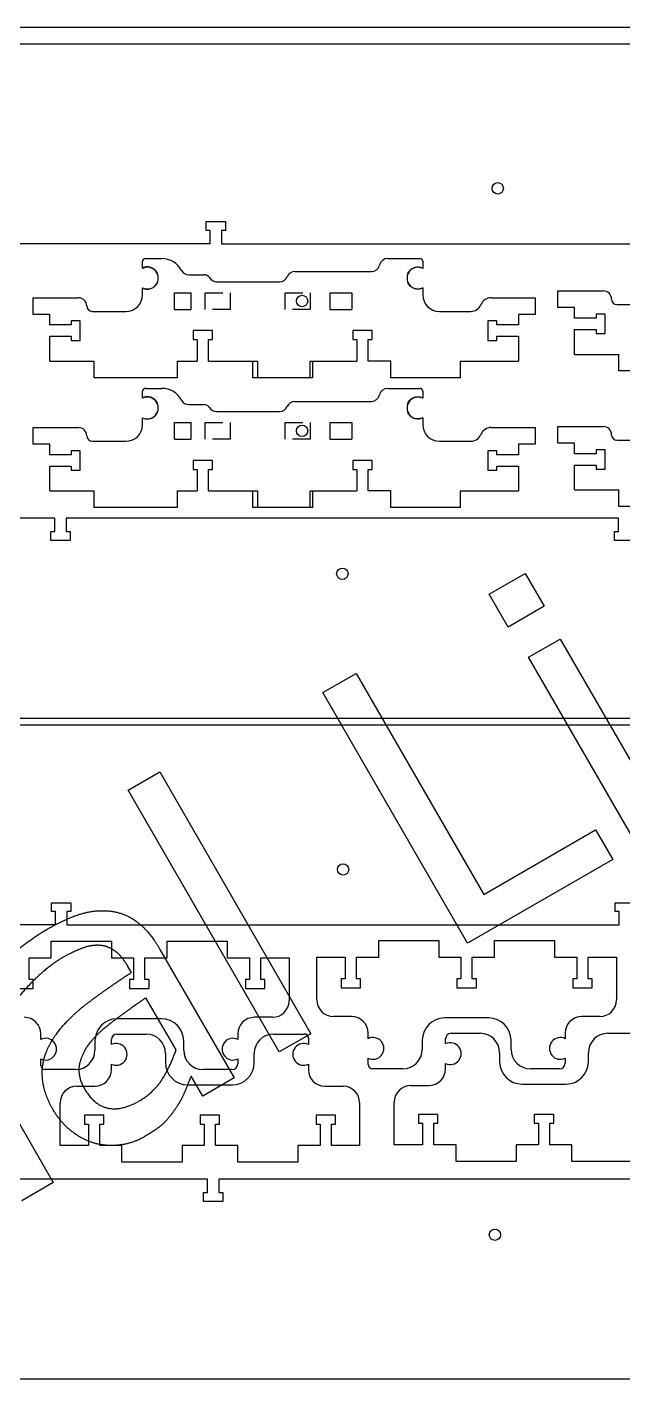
# Model space of a CAD drawing. Header units: millimetres. Extents: x -1447 to 1338, y -755 to 956.
# Drawn here: x 759.2 to 974.1, y 468.6 to 955.9 of the extents above; entities that cross this region are included whole.
import ezdxf

# ---------------------------------------------------------------- set-up
doc = ezdxf.new("R2010")
doc.units = ezdxf.units.MM
doc.linetypes.add('HIDDEN', pattern=[9.525, 6.35, -3.175])
doc.layers.get('0').update_dxf_attribs({"lineweight": 70})
doc.layers.add('Hidden', color=7, linetype='HIDDEN', lineweight=70)

msp = doc.modelspace()

# ---------------------------------------------------------------- linework, layer by layer
at = {"color": 7, "lineweight": -3}
for p, q in [((52, 955.92), (1332, 955.92)), ((1303.16, 949.77), (554.75, 949.77)), ((823.86, 882.57), (823.86, 885.77)), ((823.86, 885.77), (830.86, 885.77)), ((825.31, 882.57), (823.86, 882.57)), ((825.31, 877.77), (825.31, 882.57)), ((830.86, 882.57), (829.41, 882.57)), ((829.41, 882.57), (829.41, 877.77)), ((830.86, 885.77), (830.86, 882.57)), ((825.31, 877.77), (626.21, 877.77)), ((829.41, 877.77), (1028.51, 877.77)), ((801.92, 872.48), (807.87, 872.48)), ((889.29, 872.48), (900.92, 872.48)), ((800.92, 868.93), (800.92, 871.48)), ((855.83, 867.75), (883.42, 867.75)), ((901.92, 871.48), (901.92, 869.03)), ((901.92, 869.03), (901.92, 868.93)), ((817.61, 866.61), (823.25, 866.61)), ((827.58, 864.11), (850.32, 864.11)), ((761.42, 858.35), (777.77, 858.35)), ((761.42, 852.35), (761.42, 858.35)), ((800.92, 859.41), (800.92, 861.89)), ((812.42, 860.11), (818.42, 860.11)), ((812.42, 854.11), (812.42, 860.11)), ((818.42, 854.11), (818.42, 860.11)), ((868.42, 860.11), (876.42, 860.11)), ((868.42, 860.11), (868.42, 854.11)), ((876.42, 860.11), (876.42, 854.11)), ((901.92, 861.89), (901.92, 861.85)), ((901.92, 861.85), (901.92, 859.41)), ((926.61, 858.35), (942.42, 858.35)), ((942.42, 858.35), (942.42, 852.35)), ((950.65, 860.8), (967, 860.8)), ((950.65, 854.8), (950.65, 860.8)), ((782.77, 853.41), (794.92, 853.41)), ((812.42, 854.11), (818.42, 854.11)), ((868.42, 854.11), (876.42, 854.11)), ((907.92, 853.41), (919.22, 853.41)), ((956.65, 854.8), (950.65, 854.8)), ((956.65, 850.98), (956.65, 854.8)), ((972, 855.86), (984.15, 855.86)), ((767.42, 852.35), (761.42, 852.35)), ((767.42, 848.53), (767.42, 852.35)), ((775.22, 848.53), (767.42, 848.53)), ((775.22, 849.98), (775.22, 848.53)), ((778.42, 849.98), (775.22, 849.98)), ((778.42, 842.98), (778.42, 849.98)), ((925.42, 849.98), (925.42, 842.98)), ((928.62, 849.98), (925.42, 849.98)), ((928.62, 848.53), (928.62, 849.98)), ((936.42, 848.53), (928.62, 848.53)), ((936.42, 852.35), (936.42, 848.53)), ((942.42, 852.35), (936.42, 852.35)), ((964.45, 850.98), (956.65, 850.98)), ((964.45, 852.43), (964.45, 850.98)), ((967.65, 852.43), (964.45, 852.43)), ((967.65, 845.43), (967.65, 852.43)), ((767.42, 844.43), (775.22, 844.43)), ((767.42, 835.48), (767.42, 844.43)), ((775.22, 844.43), (775.22, 842.98)), ((819.15, 846.48), (819.15, 843.28)), ((826.15, 846.48), (819.15, 846.48)), ((819.15, 843.28), (820.6, 843.28)), ((820.6, 843.28), (820.6, 835.48)), ((824.7, 843.28), (826.15, 843.28)), ((824.7, 835.48), (824.7, 843.28)), ((826.15, 843.28), (826.15, 846.48)), ((876.69, 846.48), (876.69, 843.28)), ((883.69, 846.48), (876.69, 846.48)), ((876.69, 843.28), (878.14, 843.28)), ((878.14, 843.28), (878.14, 835.48)), ((882.24, 843.28), (883.69, 843.28)), ((882.24, 835.48), (882.24, 843.28)), ((883.69, 843.28), (883.69, 846.48)), ((928.62, 844.43), (936.42, 844.43)), ((928.62, 842.98), (928.62, 844.43)), ((936.42, 844.43), (936.42, 835.48)), ((956.65, 846.88), (964.45, 846.88)), ((956.65, 837.93), (956.65, 846.88)), ((964.45, 846.88), (964.45, 845.43)), ((964.45, 845.43), (967.65, 845.43)), ((775.22, 842.98), (778.42, 842.98)), ((925.42, 842.98), (928.62, 842.98)), ((767.42, 835.48), (772.39, 835.48)), ((772.39, 835.48), (782.39, 835.48)), ((782.39, 835.48), (783.42, 835.48)), ((783.42, 829.48), (783.42, 835.48)), ((813.42, 835.48), (813.42, 829.48)), ((813.42, 835.48), (820.6, 835.48)), ((824.7, 835.48), (840.7, 835.48)), ((840.7, 829.48), (840.7, 835.48)), ((862.14, 835.48), (862.14, 829.48)), ((862.14, 835.48), (878.14, 835.48)), ((890.42, 835.48), (882.24, 835.48)), ((890.42, 829.48), (890.42, 835.48)), ((915.42, 835.48), (921.39, 835.48)), ((915.42, 835.48), (915.42, 829.48)), ((921.39, 835.48), (936.39, 835.48)), ((936.39, 835.48), (936.42, 835.48)), ((956.65, 837.93), (961.62, 837.93)), ((961.62, 837.93), (971.62, 837.93)), ((971.62, 837.93), (972.65, 837.93)), ((972.65, 831.93), (972.65, 837.93)), ((813.42, 829.48), (783.42, 829.48)), ((842.39, 829.48), (840.7, 829.48)), ((861.39, 829.48), (842.39, 829.48)), ((862.14, 829.48), (861.39, 829.48)), ((915.42, 829.48), (890.42, 829.48)), ((1002.65, 831.93), (972.65, 831.93)), ((800.92, 822.13), (800.92, 824.68)), ((801.92, 825.68), (807.87, 825.68)), ((889.29, 825.68), (900.92, 825.68)), ((901.92, 824.68), (901.92, 822.23)), ((817.61, 819.81), (823.25, 819.81)), ((855.83, 820.95), (883.42, 820.95)), ((901.92, 822.23), (901.92, 822.13)), ((800.92, 812.61), (800.92, 815.09)), ((827.58, 817.31), (850.32, 817.31)), ((901.92, 815.09), (901.92, 815.05)), ((901.92, 815.05), (901.92, 812.61)), ((761.42, 811.55), (777.77, 811.55)), ((761.42, 805.55), (761.42, 811.55)), ((812.42, 813.31), (818.42, 813.31)), ((812.42, 807.31), (812.42, 813.31)), ((818.42, 807.31), (818.42, 813.31)), ((868.42, 813.31), (876.42, 813.31)), ((868.42, 813.31), (868.42, 807.31)), ((876.42, 813.31), (876.42, 807.31)), ((926.61, 811.55), (942.42, 811.55)), ((942.42, 811.55), (942.42, 805.55)), ((950.65, 811.92), (967, 811.92)), ((950.65, 805.92), (950.65, 811.92)), ((767.42, 805.55), (761.42, 805.55)), ((767.42, 801.73), (767.42, 805.55)), ((782.77, 806.61), (794.92, 806.61)), ((812.42, 807.31), (818.42, 807.31)), ((868.42, 807.31), (876.42, 807.31)), ((907.92, 806.61), (919.22, 806.61)), ((936.42, 805.55), (936.42, 801.73)), ((942.42, 805.55), (936.42, 805.55)), ((956.65, 805.92), (950.65, 805.92)), ((956.65, 802.1), (956.65, 805.92)), ((972, 806.98), (984.15, 806.98)), ((775.22, 801.73), (767.42, 801.73)), ((775.22, 803.18), (775.22, 801.73)), ((778.42, 803.18), (775.22, 803.18)), ((778.42, 796.18), (778.42, 803.18)), ((819.15, 799.68), (819.15, 796.48)), ((826.15, 799.68), (819.15, 799.68)), ((826.15, 796.48), (826.15, 799.68)), ((876.69, 799.68), (876.69, 796.48)), ((883.69, 799.68), (876.69, 799.68)), ((883.69, 796.48), (883.69, 799.68)), ((925.42, 803.18), (925.42, 796.18)), ((928.62, 803.18), (925.42, 803.18)), ((928.62, 801.73), (928.62, 803.18)), ((936.42, 801.73), (928.62, 801.73)), ((964.45, 802.1), (956.65, 802.1)), ((964.45, 803.55), (964.45, 802.1)), ((967.65, 803.55), (964.45, 803.55)), ((967.65, 796.55), (967.65, 803.55)), ((767.42, 797.63), (775.22, 797.63)), ((767.42, 788.68), (767.42, 797.63)), ((775.22, 797.63), (775.22, 796.18)), ((775.22, 796.18), (778.42, 796.18)), ((819.15, 796.48), (820.6, 796.48)), ((820.6, 796.48), (820.6, 788.68)), ((824.7, 796.48), (826.15, 796.48)), ((824.7, 788.68), (824.7, 796.48)), ((876.69, 796.48), (878.14, 796.48)), ((878.14, 796.48), (878.14, 788.68)), ((882.24, 796.48), (883.69, 796.48)), ((882.24, 788.68), (882.24, 796.48)), ((925.42, 796.18), (928.62, 796.18)), ((928.62, 797.63), (936.42, 797.63)), ((928.62, 796.18), (928.62, 797.63)), ((936.42, 797.63), (936.42, 788.68)), ((956.65, 798), (964.45, 798)), ((956.65, 789.05), (956.65, 798)), ((964.45, 798), (964.45, 796.55)), ((964.45, 796.55), (967.65, 796.55)), ((767.42, 788.68), (772.39, 788.68)), ((772.39, 788.68), (782.39, 788.68)), ((782.39, 788.68), (783.42, 788.68)), ((783.42, 782.68), (783.42, 788.68)), ((813.42, 788.68), (813.42, 782.68)), ((813.42, 788.68), (820.6, 788.68)), ((824.7, 788.68), (840.7, 788.68)), ((840.7, 782.68), (840.7, 788.68)), ((862.14, 788.68), (862.14, 782.68)), ((862.14, 788.68), (878.14, 788.68)), ((890.42, 788.68), (882.24, 788.68)), ((890.42, 782.68), (890.42, 788.68)), ((915.42, 788.68), (921.39, 788.68)), ((915.42, 788.68), (915.42, 782.68)), ((921.39, 788.68), (936.39, 788.68)), ((936.39, 788.68), (936.42, 788.68)), ((956.65, 789.05), (961.62, 789.05)), ((961.62, 789.05), (971.62, 789.05)), ((971.62, 789.05), (972.65, 789.05)), ((972.65, 783.05), (972.65, 789.05)), ((813.42, 782.68), (783.42, 782.68)), ((842.39, 782.68), (840.7, 782.68)), ((861.39, 782.68), (842.39, 782.68)), ((862.14, 782.68), (861.39, 782.68)), ((915.42, 782.68), (890.42, 782.68)), ((1002.65, 783.05), (972.65, 783.05)), ((769.29, 778.83), (570.19, 778.83)), ((769.29, 774.03), (769.29, 778.83)), ((972.49, 778.83), (773.39, 778.83)), ((773.39, 778.83), (773.39, 774.03)), ((972.49, 774.03), (972.49, 778.83)), ((767.84, 774.03), (769.29, 774.03)), ((767.84, 770.83), (767.84, 774.03)), ((774.84, 770.83), (767.84, 770.83)), ((773.39, 774.03), (774.84, 774.03)), ((774.84, 774.03), (774.84, 770.83)), ((971.04, 770.83), (971.04, 774.03)), ((971.04, 774.03), (972.49, 774.03)), ((978.04, 770.83), (971.04, 770.83)), ((925.94, 751.44), (938.92, 758.94)), ((938.92, 758.94), (945.75, 747.11)), ((932.77, 739.61), (925.94, 751.44)), ((945.75, 747.11), (932.77, 739.61)), ((940.11, 728.72), (951.51, 735.31)), ((951.51, 735.31), (990.63, 667.55)), ((979.23, 660.96), (940.11, 728.72)), ((865.93, 715.99), (877.94, 722.92)), ((877.94, 722.92), (923.93, 643.27)), ((918.08, 625.66), (865.93, 715.99)), ((498.73, 706.83), (1247.14, 706.83)), ((1247.4, 704.26), (498.99, 704.26)), ((795.7, 680.86), (807.11, 687.45)), ((807.11, 687.45), (861.6, 593.05)), ((850.2, 586.47), (795.7, 680.86)), ((923.93, 643.27), (964.27, 666.56)), ((964.27, 666.56), (970.43, 655.89)), ((970.43, 655.89), (918.08, 625.66)), ((768.1, 637.06), (768.1, 640.26)), ((768.1, 640.26), (775.1, 640.26)), ((775.1, 640.26), (775.1, 637.06)), ((971.3, 640.26), (978.3, 640.26)), ((971.3, 637.06), (971.3, 640.26)), ((769.55, 637.06), (768.1, 637.06)), ((769.55, 632.26), (769.55, 637.06)), ((775.1, 637.06), (773.65, 637.06)), ((773.65, 637.06), (773.65, 632.26)), ((972.75, 637.06), (971.3, 637.06)), ((972.75, 632.26), (972.75, 637.06)), ((769.55, 632.26), (570.45, 632.26)), ((773.65, 632.26), (972.75, 632.26)), ((768.01, 626.37), (789.68, 626.37)), ((768.01, 620.37), (768.01, 626.37)), ((789.68, 626.37), (789.68, 620.37)), ((809.78, 626.37), (831.45, 626.37)), ((809.78, 620.37), (809.78, 626.37)), ((831.45, 626.37), (831.45, 620.37)), ((886.04, 626.63), (907.71, 626.63)), ((886.04, 620.63), (886.04, 626.63)), ((907.71, 626.63), (907.71, 620.63)), ((927.81, 626.63), (949.48, 626.63)), ((927.81, 620.63), (927.81, 626.63)), ((949.48, 626.63), (949.48, 620.63)), ((760.01, 620.37), (768.01, 620.37)), ((760.01, 612.57), (760.01, 620.37)), ((789.68, 620.37), (797.68, 620.37)), ((797.68, 620.37), (797.68, 612.57)), ((801.78, 620.37), (809.78, 620.37)), ((801.78, 612.57), (801.78, 620.37)), ((807.18, 623.43), (833.94, 577.08)), ((831.45, 620.37), (839.45, 620.37)), ((839.45, 620.37), (839.45, 612.57)), ((843.55, 620.37), (853.73, 620.37)), ((843.55, 612.57), (843.55, 620.37)), ((853.73, 620.37), (853.73, 604.94)), ((863.76, 620.63), (873.94, 620.63)), ((863.76, 605.2), (863.76, 620.63)), ((873.94, 620.63), (873.94, 612.83)), ((878.04, 620.63), (886.04, 620.63)), ((878.04, 612.83), (878.04, 620.63)), ((907.71, 620.63), (915.71, 620.63)), ((915.71, 620.63), (915.71, 612.83)), ((919.81, 620.63), (927.81, 620.63)), ((919.81, 612.83), (919.81, 620.63)), ((949.48, 620.63), (957.48, 620.63)), ((957.48, 620.63), (957.48, 612.83)), ((961.58, 620.63), (971.76, 620.63)), ((961.58, 612.83), (961.58, 620.63)), ((971.76, 620.63), (971.76, 605.2)), ((796.86, 615.12), (795.6, 617.31)), ((754.46, 609.37), (761.46, 609.37)), ((761.46, 612.57), (760.01, 612.57)), ((761.46, 609.37), (761.46, 612.57)), ((796.23, 612.57), (796.23, 609.37)), ((797.68, 612.57), (796.23, 612.57)), ((796.23, 609.37), (803.23, 609.37)), ((803.23, 612.57), (801.78, 612.57)), ((803.23, 609.37), (803.23, 612.57)), ((838, 612.57), (838, 609.37)), ((839.45, 612.57), (838, 612.57)), ((838, 609.37), (845, 609.37)), ((845, 612.57), (843.55, 612.57)), ((845, 609.37), (845, 612.57)), ((872.49, 612.83), (872.49, 609.63)), ((873.94, 612.83), (872.49, 612.83)), ((872.49, 609.63), (879.49, 609.63)), ((879.49, 612.83), (878.04, 612.83)), ((879.49, 609.63), (879.49, 612.83)), ((914.26, 612.83), (914.26, 609.63)), ((915.71, 612.83), (914.26, 612.83)), ((914.26, 609.63), (921.26, 609.63)), ((921.26, 612.83), (919.81, 612.83)), ((921.26, 609.63), (921.26, 612.83)), ((956.03, 612.83), (956.03, 609.63)), ((957.48, 612.83), (956.03, 612.83)), ((956.03, 609.63), (963.03, 609.63)), ((963.03, 612.83), (961.58, 612.83)), ((963.03, 609.63), (963.03, 612.83)), ((812.97, 587.22), (802.11, 606.02)), ((807.73, 598.44), (791.73, 598.44)), ((847.73, 598.94), (841.23, 598.94)), ((876.26, 599.2), (869.76, 599.2)), ((925.76, 598.7), (909.76, 598.7)), ((965.76, 599.2), (959.26, 599.2)), ((764.23, 590.98), (764.23, 592.94)), ((783.73, 590.44), (783.73, 587.12)), ((789.68, 589.09), (789.68, 590.93)), ((791.68, 592.93), (802.18, 592.93)), ((815.73, 587.12), (815.73, 590.44)), ((835.23, 592.94), (835.23, 590.98)), ((848.18, 592.93), (859.18, 592.93)), ((861.6, 593.05), (850.2, 586.47)), ((860.68, 591.43), (860.68, 589.09)), ((882.26, 591.24), (882.26, 593.2)), ((901.76, 590.7), (901.76, 587.38)), ((910.16, 589.35), (910.16, 591.19)), ((912.16, 593.19), (922.66, 593.19)), ((933.76, 587.38), (933.76, 590.7)), ((953.26, 593.2), (953.26, 591.24)), ((968.66, 593.19), (979.66, 593.19)), ((809.18, 585.93), (809.18, 582.61)), ((841.18, 582.61), (841.18, 585.93)), ((929.66, 586.19), (929.66, 582.87)), ((961.66, 582.87), (961.66, 586.19)), ((743.34, 583.41), (768.73, 539.43)), ((764.23, 581.62), (764.23, 583.95)), ((776.73, 580.12), (765.73, 580.12)), ((789.68, 580.11), (789.68, 582.06)), ((833.23, 580.12), (822.73, 580.12)), ((835.23, 583.95), (835.23, 582.12)), ((860.68, 582.06), (860.68, 580.11)), ((882.26, 581.88), (882.26, 584.21)), ((894.76, 580.38), (883.76, 580.38)), ((910.16, 580.37), (910.16, 582.32)), ((951.26, 580.38), (940.76, 580.38)), ((953.26, 584.21), (953.26, 582.38)), ((822.6, 570.53), (818.43, 577.75)), ((833.94, 577.08), (822.6, 570.53)), ((777.18, 574.11), (783.68, 574.11)), ((817.18, 574.61), (833.18, 574.61)), ((866.68, 574.11), (873.18, 574.11)), ((897.66, 574.37), (904.16, 574.37)), ((937.66, 574.87), (953.66, 574.87)), ((771.18, 552.68), (771.18, 568.11)), ((879.18, 568.11), (879.18, 552.68)), ((891.66, 552.94), (891.66, 568.37)), ((779.91, 563.68), (779.91, 560.48)), ((786.91, 563.68), (779.91, 563.68)), ((779.91, 560.48), (781.36, 560.48)), ((781.36, 560.48), (781.36, 552.68)), ((785.46, 560.48), (786.91, 560.48)), ((785.46, 552.68), (785.46, 560.48)), ((786.91, 560.48), (786.91, 563.68)), ((821.68, 563.68), (821.68, 560.48)), ((828.68, 563.68), (821.68, 563.68)), ((821.68, 560.48), (823.13, 560.48)), ((823.13, 560.48), (823.13, 552.68)), ((827.23, 560.48), (828.68, 560.48)), ((827.23, 552.68), (827.23, 560.48)), ((828.68, 560.48), (828.68, 563.68)), ((863.45, 563.68), (863.45, 560.48)), ((870.45, 563.68), (863.45, 563.68)), ((863.45, 560.48), (864.9, 560.48)), ((864.9, 560.48), (864.9, 552.68)), ((869, 560.48), (870.45, 560.48)), ((869, 552.68), (869, 560.48)), ((870.45, 560.48), (870.45, 563.68)), ((900.39, 563.94), (900.39, 560.74)), ((907.39, 563.94), (900.39, 563.94)), ((900.39, 560.74), (901.84, 560.74)), ((901.84, 560.74), (901.84, 552.94)), ((905.94, 560.74), (907.39, 560.74)), ((905.94, 552.94), (905.94, 560.74)), ((907.39, 560.74), (907.39, 563.94)), ((942.16, 563.94), (942.16, 560.74)), ((949.16, 563.94), (942.16, 563.94)), ((942.16, 560.74), (943.61, 560.74)), ((943.61, 560.74), (943.61, 552.94)), ((947.71, 560.74), (949.16, 560.74)), ((947.71, 552.94), (947.71, 560.74)), ((949.16, 560.74), (949.16, 563.94)), ((781.36, 552.68), (771.18, 552.68)), ((793.46, 552.68), (785.46, 552.68)), ((793.46, 546.68), (793.46, 552.68)), ((815.13, 552.68), (815.13, 546.68)), ((823.13, 552.68), (815.13, 552.68)), ((835.23, 552.68), (827.23, 552.68)), ((835.23, 546.68), (835.23, 552.68)), ((856.9, 552.68), (856.9, 546.68)), ((864.9, 552.68), (856.9, 552.68)), ((879.18, 552.68), (869, 552.68)), ((901.84, 552.94), (891.66, 552.94)), ((913.94, 552.94), (905.94, 552.94)), ((913.94, 546.94), (913.94, 552.94)), ((935.61, 552.94), (935.61, 546.94)), ((943.61, 552.94), (935.61, 552.94)), ((955.71, 552.94), (947.71, 552.94)), ((955.71, 546.94), (955.71, 552.94)), ((815.13, 546.68), (793.46, 546.68)), ((856.9, 546.68), (835.23, 546.68)), ((935.61, 546.94), (913.94, 546.94)), ((977.38, 546.94), (955.71, 546.94)), ((824.32, 540.58), (625.22, 540.58)), ((768.73, 539.43), (757.33, 532.85)), ((824.32, 535.78), (824.32, 540.58)), ((1027.52, 540.58), (828.42, 540.58)), ((828.42, 540.58), (828.42, 535.78)), ((822.87, 535.78), (824.32, 535.78)), ((822.87, 532.58), (822.87, 535.78)), ((829.87, 532.58), (822.87, 532.58)), ((828.42, 535.78), (829.87, 535.78)), ((829.87, 535.78), (829.87, 532.58)), ((553.76, 468.58), (1302.18, 468.58))]:
    msp.add_line(p, q, dxfattribs=at)
for centre in [(928.96, 897.77), (858.42, 857.16), (858.42, 810.36), (872.94, 758.83), (873.2, 652.26), (927.97, 520.58)]:
    msp.add_circle(centre, 2.05, dxfattribs=at)
for centre, radius, start, end in [((801.92, 871.48), 1, 90, 180), ((807.87, 864.48), 8, 27.7985, 90), ((889.29, 869.48), 3, 90, 167.8125), ((900.92, 871.48), 1, 360, 90), ((802.65, 865.41), 3.92, 243.8115, 116.1885), ((817.61, 869.61), 3, 207.7985, 270), ((855.83, 864.75), 3, 90, 156.8033), ((883.42, 870.75), 3, 270, 347.8125), ((900.19, 865.41), 3.92, 63.8115, 296.1885), ((823.25, 864.61), 2, 30, 90), ((827.58, 867.11), 3, 210, 270), ((850.32, 867.11), 3, 270, 336.8033), ((777.77, 855.35), 3, 0.6876, 90), ((794.92, 859.41), 6, 270, 360), ((907.92, 859.41), 6, 180, 270), ((926.61, 854.35), 4, 90, 157.5197), ((967, 857.8), 3, 0.6876, 90), ((972, 857.86), 2, 180.6876, 270), ((782.77, 855.41), 2, 180.6876, 270), ((919.22, 857.41), 4, 270, 337.5197), ((801.92, 824.68), 1, 90, 180), ((807.87, 817.68), 8, 27.7985, 90), ((889.29, 822.68), 3, 90, 167.8125), ((900.92, 824.68), 1, 360, 90), ((802.65, 818.61), 3.92, 243.8115, 116.1885), ((817.61, 822.81), 3, 207.7985, 270), ((823.25, 817.81), 2, 30, 90), ((827.58, 820.31), 3, 210, 270), ((850.32, 820.31), 3, 270, 336.8033), ((855.83, 817.95), 3, 90, 156.8033), ((883.42, 823.95), 3, 270, 347.8125), ((900.19, 818.61), 3.92, 63.8115, 296.1885), ((777.77, 808.55), 3, 0.6876, 90), ((794.92, 812.61), 6, 270, 360), ((907.92, 812.61), 6, 180, 270), ((919.22, 810.61), 4, 270, 337.5197), ((926.61, 807.55), 4, 90, 157.5197), ((967, 808.92), 3, 0.6876, 90), ((782.77, 808.61), 2, 180.6876, 270), ((972, 808.98), 2, 180.6876, 270), ((847.73, 604.94), 6, 270, 0), ((869.76, 605.2), 6, 180, 270), ((965.76, 605.2), 6, 270, 0), ((758.23, 592.94), 6, 0, 90), ((791.73, 590.44), 8, 90, 180), ((807.73, 590.44), 8, 0, 90), ((841.23, 592.94), 6, 90, 180), ((876.26, 593.2), 6, 0, 90), ((909.76, 590.7), 8, 90, 180), ((925.76, 590.7), 8, 0, 90), ((959.26, 593.2), 6, 90, 180), ((765.96, 587.47), 3.92, 243.8115, 116.1885), ((791.68, 590.93), 2, 90, 180), ((802.18, 585.93), 7, 0, 90), ((833.5, 587.47), 3.92, 63.8115, 296.1885), ((848.18, 585.93), 7, 90, 180), ((859.18, 591.43), 1.5, 0, 90), ((883.99, 587.73), 3.92, 243.8115, 116.1885), ((912.16, 591.19), 2, 90, 180), ((911.89, 585.84), 3.92, 243.8115, 116.1885), ((922.66, 586.19), 7, 0, 90), ((951.53, 587.73), 3.92, 63.8115, 296.1885), ((968.66, 586.19), 7, 90, 180), ((776.73, 587.12), 7, 270, 0), ((791.41, 585.58), 3.92, 243.8115, 116.1885), ((822.73, 587.12), 7, 180, 270), ((858.95, 585.58), 3.92, 63.8115, 296.1885), ((894.76, 587.38), 7, 270, 0), ((940.76, 587.38), 7, 180, 270), ((765.73, 581.62), 1.5, 180, 270), ((783.68, 580.11), 6, 270, 360), ((817.18, 582.61), 8, 180, 270), ((833.18, 582.61), 8, 270, 360), ((833.23, 582.12), 2, 270, 0), ((866.68, 580.11), 6, 180, 270), ((883.76, 581.88), 1.5, 180, 270), ((904.16, 580.37), 6, 270, 360), ((937.66, 582.87), 8, 180, 270), ((951.26, 582.38), 2, 270, 0), ((953.66, 582.87), 8, 270, 360), ((777.18, 568.11), 6, 90, 180), ((873.18, 568.11), 6, 0, 90), ((897.66, 568.37), 6, 90, 180)]:
    msp.add_arc(centre, radius, start, end, dxfattribs=at)
for points in [[(766.15, 630.48), (773.13, 634.5), (778.55, 636.18)], [(778.55, 636.18), (783.97, 637.85), (789.44, 637.21)], [(789.44, 637.21), (794.75, 636.55), (799.13, 633.18)], [(755.14, 622.66), (760.39, 627.15), (766.15, 630.48)], [(799.13, 633.18), (803.51, 629.8), (807.18, 623.43)], [(785.07, 624.9), (782.08, 625.03), (778.66, 623.66)], [(790.65, 623.07), (788.02, 624.82), (785.07, 624.9)], [(771.91, 620.37), (767.96, 618.09), (763.31, 613.83)], [(778.66, 623.66), (775.24, 622.3), (771.91, 620.37)], [(795.6, 617.31), (793.28, 621.31), (790.65, 623.07)], [(780.97, 603.97), (788.16, 609.45), (796.86, 615.12)], [(763.31, 613.83), (758.65, 609.56), (754.61, 604.24)], [(802.11, 606.02), (798.26, 603.31), (792.41, 599.08)], [(769.59, 592.58), (773.79, 598.48), (780.97, 603.97)], [(792.41, 599.08), (786.56, 594.86), (783.4, 591.5)], [(764.72, 579.3), (764.84, 585.96), (769.59, 592.58)], [(783.4, 591.5), (779.66, 587.48), (778.35, 582.88)], [(808.09, 576.76), (811.11, 581.61), (812.97, 587.22)], [(778.35, 582.88), (777.04, 578.28), (780.01, 573.13)], [(768.67, 565.6), (764.6, 572.64), (764.72, 579.3)], [(799.67, 568.78), (805.07, 571.9), (808.09, 576.76)], [(818.43, 577.75), (817.63, 575.92), (816.36, 572.72)], [(780.01, 573.13), (783.38, 567.3), (788.37, 566.22)], [(816.36, 572.72), (815.1, 569.52), (813.54, 567.17)], [(775.29, 557.9), (771.29, 561.05), (768.67, 565.6)], [(788.37, 566.22), (793.36, 565.14), (799.67, 568.78)], [(813.54, 567.17), (811.42, 563.84), (809.09, 561.36)], [(809.09, 561.36), (806.76, 558.88), (801.66, 555.94)], [(783.64, 553.54), (779.3, 554.76), (775.29, 557.9)], [(801.66, 555.94), (797.48, 553.52), (792.81, 552.93)], [(792.81, 552.93), (788.14, 552.34), (783.64, 553.54)]]:
    msp.add_open_spline(points, degree=2, dxfattribs=at)
at = {"layer": 'Hidden', "lineweight": -3}
for p, q in [((901.92, 869.03), (901.92, 869.03)), ((823.45, 860.11), (832.45, 860.11)), ((823.45, 854.11), (823.45, 860.11)), ((832.45, 860.11), (832.45, 854.11)), ((852.35, 854.11), (852.35, 860.11)), ((852.35, 860.11), (861.35, 860.11)), ((861.35, 860.11), (861.35, 854.11)), ((901.92, 861.85), (901.92, 861.85)), ((832.45, 854.11), (823.45, 854.11)), ((861.35, 854.11), (852.35, 854.11)), ((772.39, 835.48), (772.39, 835.48)), ((782.39, 835.48), (782.39, 835.48)), ((840.7, 835.48), (842.39, 835.48)), ((842.39, 835.48), (842.39, 829.48)), ((861.39, 835.48), (862.14, 835.48)), ((861.39, 829.48), (861.39, 835.48)), ((921.39, 835.48), (921.39, 835.48)), ((936.39, 835.48), (936.39, 835.48)), ((961.62, 837.93), (961.62, 837.93)), ((971.62, 837.93), (971.62, 837.93)), ((842.39, 829.48), (842.39, 829.48)), ((861.39, 829.48), (861.39, 829.48)), ((901.92, 822.23), (901.92, 822.23)), ((901.92, 815.05), (901.92, 815.05)), ((823.45, 813.31), (832.45, 813.31)), ((823.45, 807.31), (823.45, 813.31)), ((832.45, 813.31), (832.45, 807.31)), ((852.35, 807.31), (852.35, 813.31)), ((852.35, 813.31), (861.35, 813.31)), ((861.35, 813.31), (861.35, 807.31)), ((832.45, 807.31), (823.45, 807.31)), ((861.35, 807.31), (852.35, 807.31)), ((772.39, 788.68), (772.39, 788.68)), ((782.39, 788.68), (782.39, 788.68)), ((840.7, 788.68), (842.39, 788.68)), ((842.39, 788.68), (842.39, 782.68)), ((861.39, 788.68), (862.14, 788.68)), ((861.39, 782.68), (861.39, 788.68)), ((921.39, 788.68), (921.39, 788.68)), ((936.39, 788.68), (936.39, 788.68)), ((961.62, 789.05), (961.62, 789.05)), ((971.62, 789.05), (971.62, 789.05)), ((842.39, 782.68), (842.39, 782.68)), ((861.39, 782.68), (861.39, 782.68))]:
    msp.add_line(p, q, dxfattribs=at)
for centre in [(802.62, 865.44), (802.62, 818.64)]:
    msp.add_ellipse(centre, major_axis=(-4, 0), ratio=1, start_param=1.132596, end_param=5.150589, dxfattribs=at)
at = {"layer": 'Hidden', "lineweight": -3, "extrusion": (8.67362e-19, 5.55112e-17, -1)}
for centre in [(900.16, 865.44), (900.16, 818.64)]:
    msp.add_ellipse(centre, major_axis=(-4, 0), ratio=1, start_param=4.256023, end_param=8.310348, dxfattribs=at)

doc.saveas('drawing.dxf')
